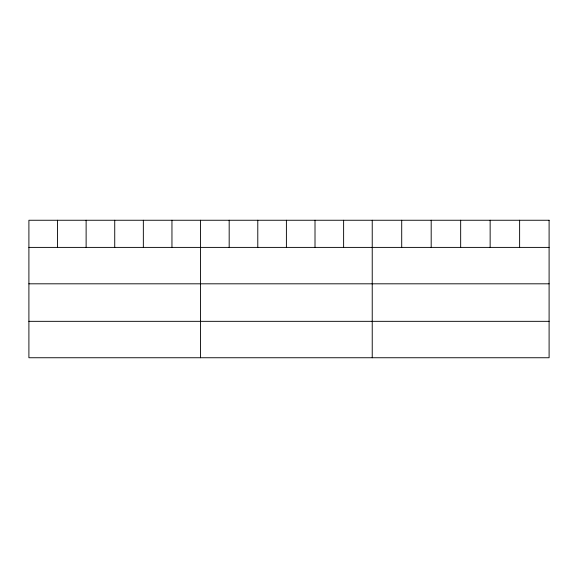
<?xml version="1.0" encoding="UTF-8"?>
<svg xmlns="http://www.w3.org/2000/svg" width="578" height="578" viewBox="0 0 578 578"><rect width="100%" height="100%" fill="white"/><g stroke="black" fill="none" stroke-linecap="round" stroke-linejoin="round"><path stroke-width="0.87" d="M28.9 247.398L549.1 247.398M28.9 283.812L549.1 283.812M28.9 321.332L549.1 321.332M519.622 220.254L519.622 247.398M490.144 220.254L490.144 247.398M460.666 220.254L460.666 247.398M431.188 220.254L431.188 247.398M401.71 220.254L401.71 247.398M372.232 220.254L372.232 357.746M343.621 220.254L343.621 247.398M315.01 220.254L315.01 247.398M286.399 220.254L286.399 247.398M257.788 220.254L257.788 247.398M229.177 220.254L229.177 247.398M200.566 220.254L200.566 357.746M171.955 220.254L171.955 247.398M143.344 220.254L143.344 247.398M114.733 220.254L114.733 247.398M86.122 220.254L86.122 247.398M57.511 220.254L57.511 247.398M549.1 220.254L28.9 220.254L28.9 357.746L549.1 357.746L549.1 220.254"/></g></svg>
